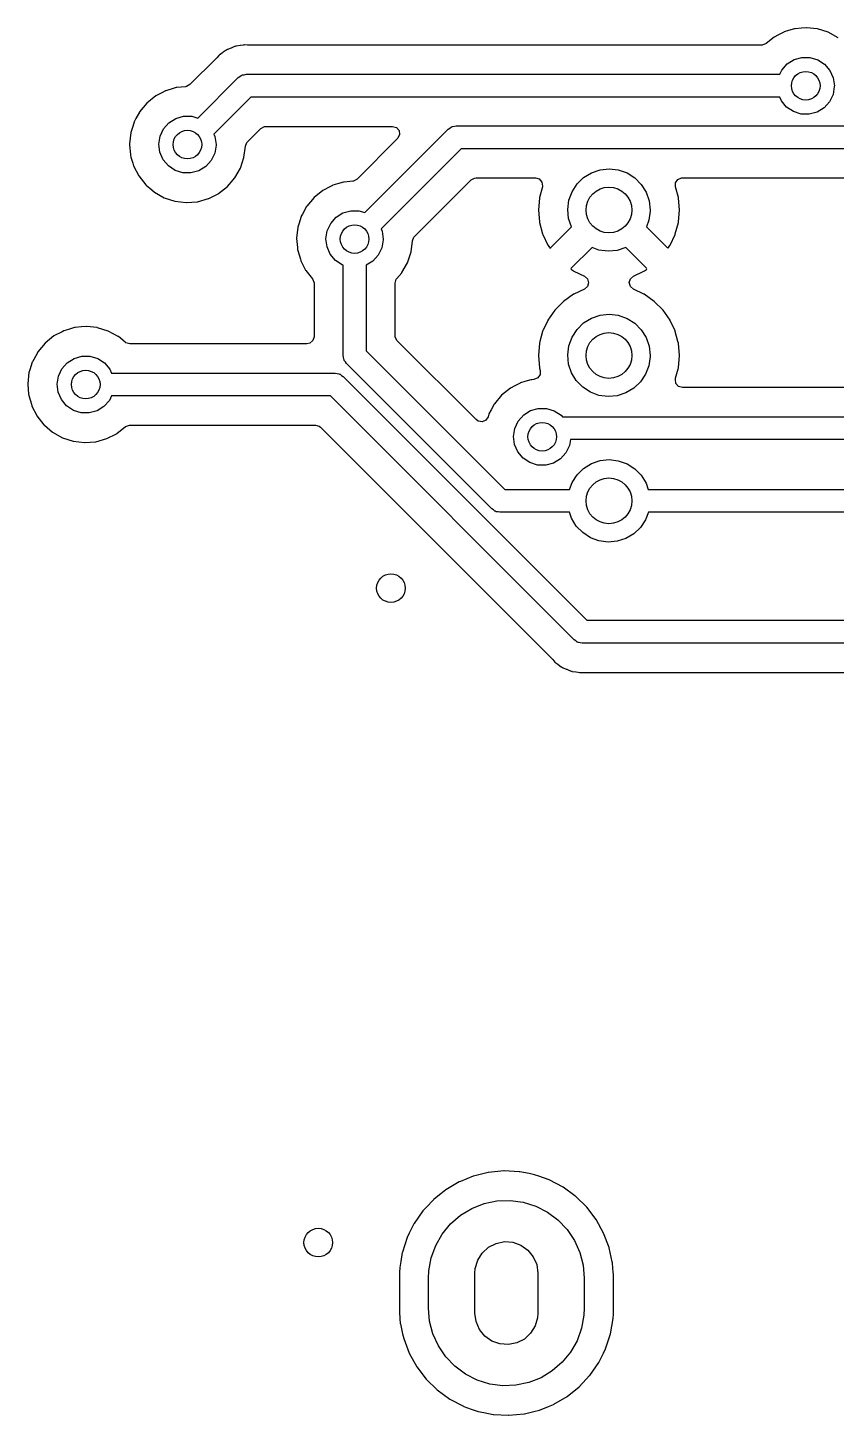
# Model space of a CAD drawing. Extents: x 41 to 172, y -238 to -26.
# Drawn here: x 93.47 to 107.61, y -86.07 to -61.84 of the extents above; entities that cross this region are included whole.
import ezdxf

# ---------------------------------------------------------------- set-up
doc = ezdxf.new("R2010")
doc.units = 0
doc.layers.add('BLACK', color=7, linetype='CONTINUOUS')

msp = doc.modelspace()

# ---------------------------------------------------------------- linework, layer by layer
at = {"layer": 'BLACK', "linetype": 'CONTINUOUS'}
for p, q in [((106.517, -62.0065), (106.378, -62.1182)), ((106.596, -61.9652), (106.517, -62.0065)), ((106.686, -61.9178), (106.596, -61.9652)), ((106.692, -61.9149), (106.686, -61.9178)), ((106.686, -61.9178), (106.686, -61.9178)), ((106.771, -61.8917), (106.692, -61.9149)), ((106.876, -61.8608), (106.771, -61.8917)), ((106.882, -61.8591), (106.876, -61.8608)), ((106.876, -61.8608), (106.876, -61.8608)), ((106.888, -61.8585), (106.882, -61.8591)), ((106.996, -61.8487), (106.888, -61.8585)), ((106.888, -61.8585), (106.888, -61.8585)), ((107.079, -61.8411), (106.996, -61.8487)), ((107.085, -61.8418), (107.079, -61.8411)), ((107.269, -61.8612), (107.085, -61.8418)), ((107.085, -61.8418), (107.085, -61.8418)), ((107.275, -61.8618), (107.269, -61.8612)), ((107.269, -61.8612), (107.269, -61.8612)), ((107.464, -61.9203), (107.275, -61.8618)), ((107.638, -62.0144), (107.464, -61.9203)), ((96.893, -62.268), (96.8785, -62.2791)), ((96.9232, -62.2448), (96.893, -62.268)), ((96.9292, -62.2402), (96.9232, -62.2448)), ((96.9232, -62.2448), (96.9232, -62.2448)), ((96.9362, -62.2371), (96.9292, -62.2402)), ((96.9384, -62.2358), (96.9362, -62.2371)), ((96.9532, -62.2276), (96.9384, -62.2358)), ((96.9556, -62.2263), (96.9532, -62.2276)), ((96.9618, -62.222), (96.9556, -62.2263)), ((96.969, -62.2193), (96.9618, -62.222)), ((97.0216, -62.1994), (96.969, -62.2193)), ((97.0277, -62.1969), (97.0216, -62.1994)), ((97.0793, -62.1743), (97.0277, -62.1969)), ((97.0862, -62.1713), (97.0793, -62.1743)), ((97.0793, -62.1743), (97.0793, -62.1743)), ((97.0937, -62.17), (97.0862, -62.1713)), ((97.0962, -62.1692), (97.0937, -62.17)), ((97.1126, -62.1647), (97.0962, -62.1692)), ((97.1151, -62.1641), (97.1126, -62.1647)), ((97.1223, -62.1614), (97.1151, -62.1641)), ((97.1857, -62.1537), (97.1223, -62.1614)), ((97.1922, -62.1528), (97.1857, -62.1537)), ((97.2422, -62.144), (97.1922, -62.1528)), ((97.2477, -62.1431), (97.2422, -62.144)), ((97.2551, -62.1418), (97.2477, -62.1431)), ((97.2477, -62.1431), (97.2477, -62.1431)), ((97.2627, -62.1423), (97.2551, -62.1418)), ((97.3128, -62.1457), (97.2627, -62.1423)), ((97.2627, -62.1423), (97.2627, -62.1423)), ((97.3214, -62.146), (97.3128, -62.1457)), ((106.299, -62.146), (97.3214, -62.146)), ((106.312, -62.1453), (106.299, -62.146)), ((106.378, -62.1182), (106.312, -62.1453)), ((96.7741, -62.3709), (96.3101, -62.835)), ((96.7791, -62.3657), (96.7741, -62.3709)), ((96.8155, -62.3248), (96.7791, -62.3657)), ((96.8205, -62.3191), (96.8155, -62.3248)), ((96.8155, -62.3248), (96.8155, -62.3248)), ((96.8268, -62.3148), (96.8205, -62.3191)), ((96.8732, -62.283), (96.8268, -62.3148)), ((96.8268, -62.3148), (96.8268, -62.3148)), ((96.8785, -62.2791), (96.8732, -62.283)), ((106.654, -62.58), (106.747, -62.4737)), ((106.747, -62.4737), (106.867, -62.3981)), ((106.867, -62.3981), (107.004, -62.3591)), ((107.004, -62.3591), (107.145, -62.36)), ((107.145, -62.36), (107.281, -62.4006)), ((107.281, -62.4006), (107.4, -62.4777)), ((107.4, -62.4777), (107.493, -62.5851)), ((96.446, -63.4182), (97.1513, -62.7128)), ((97.1513, -62.7128), (97.1796, -62.6951)), ((97.1796, -62.6951), (97.2058, -62.6743)), ((97.2058, -62.6743), (97.217, -62.6717)), ((97.217, -62.6717), (97.2267, -62.6656)), ((97.2267, -62.6656), (97.2599, -62.6619)), ((97.2599, -62.6619), (97.2925, -62.6545)), ((97.2925, -62.6545), (106.619, -62.6545)), ((106.619, -62.6545), (106.654, -62.58)), ((107.493, -62.5851), (107.551, -62.7142)), ((107.551, -62.7142), (107.572, -62.8545)), ((95.8049, -62.984), (95.7111, -63.033)), ((95.8809, -62.9443), (95.8049, -62.984)), ((95.8864, -62.9414), (95.8809, -62.9443)), ((95.8809, -62.9443), (95.8809, -62.9443)), ((96.0145, -62.9037), (95.8864, -62.9414)), ((96.0702, -62.8873), (96.0145, -62.9037)), ((96.0761, -62.8856), (96.0702, -62.8873)), ((96.0702, -62.8873), (96.0702, -62.8873)), ((96.0822, -62.885), (96.0761, -62.8856)), ((96.0823, -62.885), (96.0822, -62.885)), ((96.2324, -62.8713), (96.0823, -62.885)), ((96.2478, -62.869), (96.2324, -62.8713)), ((96.3101, -62.835), (96.2478, -62.869)), ((107.571, -62.8667), (107.548, -63.0065)), ((107.572, -62.8545), (107.571, -62.8667)), ((95.557, -63.157), (95.4298, -63.3085)), ((95.7111, -63.033), (95.557, -63.157)), ((97.3753, -63.0545), (96.7282, -63.7017)), ((106.619, -63.0545), (97.3753, -63.0545)), ((106.647, -63.1187), (106.619, -63.0545)), ((106.738, -63.2272), (106.647, -63.1187)), ((106.856, -63.3058), (106.738, -63.2272)), ((107.391, -63.2392), (107.27, -63.3134)), ((107.486, -63.1341), (107.391, -63.2392)), ((107.548, -63.0065), (107.486, -63.1341)), ((95.3346, -63.4818), (95.3327, -63.4877)), ((95.3637, -63.4288), (95.3346, -63.4818)), ((95.4269, -63.3139), (95.3637, -63.4288)), ((95.4298, -63.3085), (95.4269, -63.3139)), ((95.4269, -63.3139), (95.4269, -63.3139)), ((95.9419, -63.5002), (96.0618, -63.4246)), ((96.0618, -63.4246), (96.1981, -63.3856)), ((96.1981, -63.3856), (96.3399, -63.3865)), ((96.3399, -63.3865), (96.446, -63.4182)), ((106.992, -63.3481), (106.856, -63.3058)), ((107.133, -63.3507), (106.992, -63.3481)), ((107.27, -63.3134), (107.133, -63.3507)), ((95.2748, -63.6703), (95.2527, -63.8669)), ((95.2971, -63.5999), (95.2748, -63.6703)), ((95.3327, -63.4877), (95.2971, -63.5999)), ((95.3327, -63.4877), (95.3327, -63.4877)), ((95.7878, -63.7348), (95.8481, -63.6065)), ((95.8481, -63.6065), (95.9419, -63.5002)), ((96.7282, -63.7017), (96.7459, -63.7407)), ((97.315, -63.8339), (97.5491, -63.5999)), ((97.5491, -63.5999), (97.6114, -63.5659)), ((97.6114, -63.5659), (97.6382, -63.563)), ((97.6382, -63.563), (99.8498, -63.563)), ((99.367, -65.0692), (100.824, -63.6123)), ((99.8498, -63.563), (99.918, -63.583)), ((99.918, -63.583), (99.9645, -63.6367)), ((99.9746, -63.7069), (99.9451, -63.7715)), ((99.9645, -63.6367), (99.9746, -63.7069)), ((100.824, -63.6123), (100.852, -63.5946)), ((100.852, -63.5946), (100.878, -63.5738)), ((100.878, -63.5738), (100.889, -63.5712)), ((100.889, -63.5712), (100.899, -63.5651)), ((100.899, -63.5651), (100.932, -63.5614)), ((100.932, -63.5614), (100.965, -63.554)), ((100.965, -63.554), (114.3, -63.554)), ((95.2527, -63.8669), (95.2549, -63.8934)), ((95.2549, -63.8934), (95.2684, -64.0532)), ((95.766, -63.8749), (95.7878, -63.7348)), ((95.7844, -64.0155), (95.766, -63.8749)), ((96.7659, -63.8932), (96.7423, -64.033)), ((96.7459, -63.7407), (96.766, -63.881)), ((96.766, -63.881), (96.7659, -63.8932)), ((97.2542, -64.1055), (97.279, -63.9093)), ((97.279, -63.9093), (97.2802, -63.9095)), ((97.2802, -63.9095), (97.3031, -63.8477)), ((97.3031, -63.8477), (97.315, -63.8339)), ((99.9389, -63.7781), (99.2311, -64.486)), ((101.048, -63.954), (99.6492, -65.3527)), ((99.9451, -63.7715), (99.9389, -63.7781)), ((114.217, -63.954), (101.048, -63.954)), ((95.2684, -64.0532), (95.2693, -64.0639)), ((95.2693, -64.0639), (95.2794, -64.0994)), ((95.2794, -64.0994), (95.3106, -64.2081)), ((95.3106, -64.2081), (95.3238, -64.254)), ((95.8415, -64.1452), (95.7844, -64.0155)), ((95.9327, -64.2537), (95.8415, -64.1452)), ((96.6805, -64.1606), (96.5854, -64.2657)), ((96.7423, -64.033), (96.6805, -64.1606)), ((97.1918, -64.2932), (97.2542, -64.1055)), ((95.3238, -64.254), (95.4142, -64.43)), ((95.4142, -64.43), (95.537, -64.585)), ((96.0507, -64.3323), (95.9327, -64.2537)), ((96.1861, -64.3746), (96.0507, -64.3323)), ((96.3278, -64.3772), (96.1861, -64.3746)), ((96.4646, -64.3399), (96.3278, -64.3772)), ((96.5854, -64.2657), (96.4646, -64.3399)), ((97.0941, -64.4651), (97.1918, -64.2932)), ((103.074, -64.5689), (103.189, -64.4566)), ((103.189, -64.4566), (103.325, -64.3725)), ((103.325, -64.3725), (103.477, -64.3208)), ((103.477, -64.3208), (103.637, -64.304)), ((103.637, -64.304), (103.796, -64.323)), ((103.796, -64.323), (103.948, -64.3769)), ((103.948, -64.3769), (104.083, -64.4629)), ((95.537, -64.585), (95.5417, -64.5889)), ((95.5417, -64.5889), (95.5417, -64.5889)), ((95.5417, -64.5889), (95.6419, -64.6742)), ((95.6419, -64.6742), (95.6876, -64.7131)), ((96.809, -64.7366), (96.9648, -64.6149)), ((96.9648, -64.6149), (97.0645, -64.4994)), ((97.0645, -64.4994), (97.09, -64.4698)), ((97.09, -64.4698), (97.0941, -64.4651)), ((97.09, -64.4698), (97.09, -64.4698)), ((98.6321, -64.684), (98.478, -64.808)), ((98.7644, -64.6149), (98.6321, -64.684)), ((98.8019, -64.5953), (98.7644, -64.6149)), ((98.8074, -64.5924), (98.8019, -64.5953)), ((98.8019, -64.5953), (98.8019, -64.5953)), ((98.8861, -64.5692), (98.8074, -64.5924)), ((98.9912, -64.5383), (98.8861, -64.5692)), ((98.9971, -64.5366), (98.9912, -64.5383)), ((98.9912, -64.5383), (98.9912, -64.5383)), ((99.0032, -64.536), (98.9971, -64.5366)), ((99.0033, -64.536), (99.0032, -64.536)), ((99.1534, -64.5223), (99.0033, -64.536)), ((99.1688, -64.52), (99.1534, -64.5223)), ((99.2311, -64.486), (99.1688, -64.52)), ((100.236, -65.4849), (101.222, -64.4994)), ((101.222, -64.4994), (101.284, -64.4654)), ((101.284, -64.4654), (101.311, -64.4625)), ((101.311, -64.4625), (102.347, -64.4625)), ((102.347, -64.4625), (102.415, -64.4825)), ((102.415, -64.4825), (102.462, -64.5362)), ((102.469, -64.6211), (102.419, -64.8046)), ((102.462, -64.5362), (102.472, -64.6064)), ((102.472, -64.6064), (102.469, -64.6211)), ((102.987, -64.7039), (103.074, -64.5689)), ((104.083, -64.4629), (104.196, -64.5768)), ((104.196, -64.5768), (104.281, -64.7129)), ((104.795, -64.6211), (104.797, -64.5501)), ((104.845, -64.8046), (104.795, -64.6211)), ((104.797, -64.5501), (104.837, -64.4913)), ((104.837, -64.4913), (104.902, -64.4634)), ((104.902, -64.4634), (104.917, -64.4625)), ((104.917, -64.4625), (108.443, -64.4625)), ((95.6876, -64.7131), (95.8603, -64.8096)), ((95.8603, -64.8096), (96.0484, -64.8707)), ((96.0484, -64.8707), (96.2448, -64.8942)), ((96.2448, -64.8942), (96.2509, -64.8937)), ((96.2509, -64.8937), (96.4358, -64.8795)), ((96.2509, -64.8937), (96.2509, -64.8937)), ((96.4358, -64.8795), (96.442, -64.879)), ((96.4358, -64.8795), (96.4358, -64.8795)), ((96.442, -64.879), (96.6325, -64.8258)), ((96.6325, -64.8258), (96.638, -64.823)), ((96.638, -64.823), (96.8035, -64.7394)), ((96.638, -64.823), (96.638, -64.823)), ((96.8035, -64.7394), (96.809, -64.7366)), ((96.8035, -64.7394), (96.8035, -64.7394)), ((98.478, -64.808), (98.3508, -64.9595)), ((102.418, -64.8154), (102.4, -65.0185)), ((102.419, -64.8046), (102.418, -64.8154)), ((102.912, -65.0139), (102.932, -64.8547)), ((102.932, -64.8547), (102.987, -64.7039)), ((104.281, -64.7129), (104.334, -64.8645)), ((104.334, -64.8645), (104.352, -65.024)), ((104.846, -64.8154), (104.845, -64.8046)), ((104.864, -65.0185), (104.846, -64.8154)), ((98.2537, -65.1387), (98.2122, -65.2695)), ((98.2556, -65.1328), (98.2537, -65.1387)), ((98.2537, -65.1387), (98.2537, -65.1387)), ((98.2768, -65.0941), (98.2556, -65.1328)), ((98.3479, -64.9649), (98.2768, -65.0941)), ((98.3508, -64.9595), (98.3479, -64.9649)), ((98.3479, -64.9649), (98.3479, -64.9649)), ((98.7691, -65.2575), (98.8629, -65.1512)), ((98.8629, -65.1512), (98.9828, -65.0756)), ((98.9828, -65.0756), (99.1191, -65.0366)), ((99.1191, -65.0366), (99.2609, -65.0375)), ((99.2609, -65.0375), (99.367, -65.0692)), ((102.4, -65.0185), (102.4, -65.0295)), ((102.4, -65.0295), (102.418, -65.2326)), ((102.928, -65.1737), (102.912, -65.0139)), ((102.976, -65.3203), (102.928, -65.1737)), ((104.352, -65.0441), (104.329, -65.2031)), ((104.352, -65.024), (104.352, -65.0441)), ((104.846, -65.2326), (104.864, -65.0295)), ((104.864, -65.0295), (104.864, -65.0185)), ((98.1958, -65.3213), (98.1737, -65.5179)), ((98.2122, -65.2695), (98.1958, -65.3213)), ((98.687, -65.5259), (98.7088, -65.3858)), ((98.7088, -65.3858), (98.7691, -65.2575)), ((99.6492, -65.3527), (99.6669, -65.3917)), ((99.6669, -65.3917), (99.687, -65.532)), ((102.418, -65.2326), (102.419, -65.2434)), ((102.419, -65.2434), (102.472, -65.4403)), ((102.616, -65.6809), (102.976, -65.3203)), ((104.329, -65.2031), (104.286, -65.3184)), ((104.286, -65.3184), (104.649, -65.6816)), ((104.792, -65.4403), (104.845, -65.2434)), ((104.845, -65.2434), (104.846, -65.2326)), ((98.1737, -65.5179), (98.1742, -65.524)), ((98.1742, -65.524), (98.1873, -65.6796)), ((98.7054, -65.6665), (98.687, -65.5259)), ((98.7625, -65.7962), (98.7054, -65.6665)), ((99.6869, -65.5442), (99.6633, -65.684)), ((99.687, -65.532), (99.6869, -65.5442)), ((100.175, -65.7565), (100.2, -65.5603)), ((100.2, -65.5603), (100.201, -65.5605)), ((100.201, -65.5605), (100.224, -65.4987)), ((100.224, -65.4987), (100.236, -65.4849)), ((102.472, -65.4403), (102.476, -65.4506)), ((102.476, -65.4506), (102.562, -65.6354)), ((102.562, -65.6354), (102.568, -65.6448)), ((102.568, -65.6448), (102.592, -65.6796)), ((104.673, -65.6788), (104.696, -65.6448)), ((104.696, -65.6448), (104.702, -65.6354)), ((104.702, -65.6354), (104.788, -65.4506)), ((104.788, -65.4506), (104.792, -65.4403)), ((98.1873, -65.6796), (98.1903, -65.7149)), ((98.1903, -65.7149), (98.1953, -65.7324)), ((98.1953, -65.7324), (98.239, -65.885)), ((98.239, -65.885), (98.2448, -65.9051)), ((98.2448, -65.9051), (98.2476, -65.9105)), ((98.2476, -65.9105), (98.3317, -66.0741)), ((98.8537, -65.9047), (98.7625, -65.7962)), ((98.9717, -65.9833), (98.8537, -65.9047)), ((99.6015, -65.8116), (99.5064, -65.9167)), ((99.6633, -65.684), (99.6015, -65.8116)), ((100.113, -65.9442), (100.175, -65.7565)), ((102.592, -65.6796), (102.602, -65.688)), ((102.602, -65.688), (102.616, -65.6809)), ((103.337, -65.6778), (102.974, -66.0409)), ((103.458, -65.7226), (103.337, -65.6778)), ((103.617, -65.7438), (103.458, -65.7226)), ((103.777, -65.7293), (103.617, -65.7438)), ((103.929, -65.6799), (103.777, -65.7293)), ((104.289, -66.0401), (103.929, -65.6799)), ((104.649, -65.6816), (104.661, -65.6881)), ((104.661, -65.6881), (104.673, -65.6788)), ((98.3317, -66.0741), (98.3352, -66.081)), ((98.3352, -66.081), (98.4492, -66.2247)), ((98.987, -65.9881), (98.9717, -65.9833)), ((98.987, -67.564), (98.987, -65.9881)), ((99.5064, -65.9167), (99.387, -65.99)), ((99.387, -65.99), (99.387, -67.4812)), ((99.9261, -66.2192), (100.011, -66.1208)), ((100.011, -66.1208), (100.015, -66.1161)), ((100.011, -66.1208), (100.011, -66.1208)), ((100.015, -66.1161), (100.113, -65.9442)), ((102.974, -66.0409), (102.968, -66.0526)), ((102.968, -66.0526), (102.977, -66.0646)), ((102.977, -66.0646), (103.011, -66.0884)), ((103.011, -66.0884), (103.021, -66.0939)), ((103.021, -66.0939), (103.204, -66.1795)), ((104.06, -66.1795), (104.243, -66.0939)), ((104.243, -66.0939), (104.253, -66.0884)), ((104.253, -66.0884), (104.288, -66.0641)), ((104.288, -66.0641), (104.296, -66.0536)), ((104.296, -66.0536), (104.289, -66.0401)), ((98.4492, -66.2247), (98.4512, -66.2274)), ((98.4512, -66.2274), (98.4779, -66.2932)), ((98.4779, -66.2932), (98.4785, -66.3057)), ((98.4785, -66.3057), (98.4785, -67.2375)), ((99.8955, -66.3015), (99.9155, -66.2334)), ((99.8955, -67.2183), (99.8955, -66.3015)), ((99.9155, -66.2334), (99.9261, -66.2192)), ((103.204, -66.1795), (103.258, -66.2264)), ((103.257, -66.3627), (103.204, -66.4079)), ((103.277, -66.2947), (103.257, -66.3627)), ((103.258, -66.2264), (103.277, -66.2947)), ((103.987, -66.2927), (104.007, -66.2248)), ((104.006, -66.361), (103.987, -66.2927)), ((104.06, -66.4079), (104.006, -66.361)), ((104.007, -66.2248), (104.06, -66.1795)), ((102.839, -66.6193), (102.687, -66.7713)), ((103.015, -66.496), (102.839, -66.6193)), ((103.02, -66.4937), (103.015, -66.496)), ((103.204, -66.4079), (103.02, -66.4937)), ((103.02, -66.4937), (103.02, -66.4937)), ((104.244, -66.4937), (104.06, -66.4079)), ((104.249, -66.496), (104.244, -66.4937)), ((104.244, -66.4937), (104.244, -66.4937)), ((104.425, -66.6193), (104.249, -66.496)), ((104.577, -66.7713), (104.425, -66.6193)), ((102.687, -66.7713), (102.564, -66.9474)), ((103.325, -66.9125), (103.477, -66.8608)), ((103.477, -66.8608), (103.637, -66.844)), ((103.637, -66.844), (103.796, -66.863)), ((103.796, -66.863), (103.948, -66.9169)), ((104.7, -66.9474), (104.577, -66.7713)), ((94.1871, -67.1092), (94.1084, -67.1324)), ((94.2922, -67.0783), (94.1871, -67.1092)), ((94.2981, -67.0766), (94.2922, -67.0783)), ((94.2922, -67.0783), (94.2922, -67.0783)), ((94.3042, -67.076), (94.2981, -67.0766)), ((94.3043, -67.076), (94.3042, -67.076)), ((94.4126, -67.0662), (94.3043, -67.076)), ((94.4951, -67.0586), (94.4126, -67.0662)), ((94.5012, -67.0593), (94.4951, -67.0586)), ((94.6856, -67.0787), (94.5012, -67.0593)), ((94.5012, -67.0593), (94.5012, -67.0593)), ((94.6918, -67.0793), (94.6856, -67.0787)), ((94.6856, -67.0787), (94.6856, -67.0787)), ((94.8807, -67.1378), (94.6918, -67.0793)), ((102.562, -66.9524), (102.476, -67.136)), ((102.564, -66.9474), (102.562, -66.9524)), ((102.562, -66.9524), (102.562, -66.9524)), ((102.987, -67.2439), (103.074, -67.1089)), ((103.074, -67.1089), (103.189, -66.9966)), ((103.189, -66.9966), (103.325, -66.9125)), ((103.948, -66.9169), (104.083, -67.0029)), ((104.083, -67.0029), (104.196, -67.1168)), ((104.196, -67.1168), (104.281, -67.2529)), ((104.702, -66.9524), (104.7, -66.9474)), ((104.788, -67.136), (104.702, -66.9524)), ((104.702, -66.9524), (104.702, -66.9524)), ((93.779, -67.348), (93.6518, -67.4995)), ((93.9331, -67.224), (93.779, -67.348)), ((94.0755, -67.1496), (93.9331, -67.224)), ((94.1029, -67.1353), (94.0755, -67.1496)), ((94.1084, -67.1324), (94.1029, -67.1353)), ((94.1029, -67.1353), (94.1029, -67.1353)), ((95.0547, -67.2319), (94.8807, -67.1378)), ((95.0594, -67.2358), (95.0547, -67.2319)), ((95.1788, -67.3346), (95.0594, -67.2358)), ((95.0594, -67.2358), (95.0594, -67.2358)), ((95.191, -67.3435), (95.1788, -67.3346)), ((95.2592, -67.3635), (95.191, -67.3435)), ((98.3525, -67.3635), (95.2592, -67.3635)), ((98.4048, -67.3521), (98.3525, -67.3635)), ((98.4585, -67.3056), (98.4048, -67.3521)), ((98.4785, -67.2375), (98.4585, -67.3056)), ((99.8984, -67.2451), (99.8955, -67.2183)), ((99.9324, -67.3074), (99.8984, -67.2451)), ((101.31, -68.6848), (99.9324, -67.3074)), ((102.418, -67.3499), (102.399, -67.564)), ((102.425, -67.3229), (102.418, -67.3499)), ((102.472, -67.1475), (102.425, -67.3229)), ((102.473, -67.1422), (102.472, -67.1475)), ((102.472, -67.1475), (102.472, -67.1475)), ((102.476, -67.136), (102.473, -67.1422)), ((102.932, -67.3947), (102.987, -67.2439)), ((104.281, -67.2529), (104.334, -67.4045)), ((104.791, -67.1422), (104.788, -67.136)), ((104.792, -67.1475), (104.791, -67.1422)), ((104.839, -67.3229), (104.792, -67.1475)), ((104.792, -67.1475), (104.792, -67.1475)), ((104.846, -67.3499), (104.839, -67.3229)), ((104.865, -67.564), (104.846, -67.3499)), ((93.6489, -67.5049), (93.5789, -67.6322)), ((93.6518, -67.4995), (93.6489, -67.5049)), ((93.6489, -67.5049), (93.6489, -67.5049)), ((94.2838, -67.6156), (94.4201, -67.5766)), ((94.4201, -67.5766), (94.5619, -67.5775)), ((94.5619, -67.5775), (94.6977, -67.6181)), ((98.9944, -67.5966), (98.987, -67.564)), ((98.9981, -67.6298), (98.9944, -67.5966)), ((99.387, -67.4812), (101.81, -69.904)), ((102.399, -67.564), (102.418, -67.7781)), ((102.912, -67.5539), (102.932, -67.3947)), ((102.928, -67.7137), (102.912, -67.5539)), ((104.352, -67.5841), (104.329, -67.7431)), ((104.334, -67.4045), (104.352, -67.564)), ((104.352, -67.564), (104.352, -67.5841)), ((104.846, -67.7781), (104.865, -67.564)), ((93.5119, -67.8136), (93.4968, -67.8613)), ((93.5547, -67.6787), (93.5119, -67.8136)), ((93.5566, -67.6728), (93.5547, -67.6787)), ((93.5547, -67.6787), (93.5547, -67.6787)), ((93.5789, -67.6322), (93.5566, -67.6728)), ((94.0098, -67.9258), (94.0701, -67.7975)), ((94.0701, -67.7975), (94.1639, -67.6912)), ((94.1639, -67.6912), (94.2838, -67.6156)), ((94.6977, -67.6181), (94.8167, -67.6952)), ((94.8167, -67.6952), (94.9092, -67.8026)), ((94.9092, -67.8026), (94.9408, -67.872)), ((99.0042, -67.6395), (98.9981, -67.6298)), ((99.0068, -67.6507), (99.0042, -67.6395)), ((99.0276, -67.6769), (99.0068, -67.6507)), ((99.0453, -67.7052), (99.0276, -67.6769)), ((101.586, -70.2454), (99.0453, -67.7052)), ((102.418, -67.7781), (102.419, -67.7835)), ((102.419, -67.7835), (102.419, -67.7835)), ((102.419, -67.7835), (102.43, -67.8265)), ((102.43, -67.8265), (102.429, -67.8974)), ((102.978, -67.866), (102.928, -67.7137)), ((104.329, -67.7431), (104.272, -67.8931)), ((104.797, -67.9623), (104.84, -67.8005)), ((104.84, -67.8005), (104.845, -67.7835)), ((104.845, -67.7835), (104.846, -67.7781)), ((104.845, -67.7835), (104.845, -67.7835)), ((93.4968, -67.8613), (93.4747, -68.0579)), ((93.4747, -68.0579), (93.4752, -68.064)), ((93.4752, -68.064), (93.4903, -68.2432)), ((93.988, -68.0659), (94.0098, -67.9258)), ((94.0064, -68.2065), (93.988, -68.0659)), ((94.9408, -67.872), (98.8475, -67.872)), ((98.8475, -67.872), (98.8801, -67.8795)), ((98.8801, -67.8795), (98.9133, -67.8832)), ((98.9133, -67.8832), (98.923, -67.8894)), ((98.923, -67.8894), (98.9342, -67.8919)), ((98.9342, -67.8919), (98.9603, -67.9128)), ((98.9603, -67.9128), (98.9886, -67.9306)), ((98.9886, -67.9306), (103.248, -72.19)), ((102.081, -68.0473), (101.99, -68.0947)), ((102.086, -68.0444), (102.081, -68.0473)), ((102.081, -68.0473), (102.081, -68.0473)), ((102.165, -68.0212), (102.086, -68.0444)), ((102.27, -67.9903), (102.165, -68.0212)), ((102.276, -67.9886), (102.27, -67.9903)), ((102.27, -67.9903), (102.27, -67.9903)), ((102.282, -67.988), (102.276, -67.9886)), ((102.32, -67.9846), (102.282, -67.988)), ((102.282, -67.988), (102.282, -67.988)), ((102.389, -67.9562), (102.32, -67.9846)), ((102.429, -67.8974), (102.389, -67.9562)), ((103.062, -68.0033), (102.978, -67.866)), ((103.173, -68.1188), (103.062, -68.0033)), ((104.184, -68.0268), (104.067, -68.1375)), ((104.272, -67.8931), (104.184, -68.0268)), ((104.793, -67.9816), (104.796, -67.9669)), ((104.803, -68.0518), (104.793, -67.9816)), ((104.796, -67.9669), (104.797, -67.9623)), ((104.849, -68.1055), (104.803, -68.0518)), ((93.4903, -68.2432), (93.4913, -68.2549)), ((93.4913, -68.2549), (93.4941, -68.2647)), ((93.4941, -68.2647), (93.5377, -68.4169)), ((94.0635, -68.3362), (94.0064, -68.2065)), ((94.9411, -68.272), (94.9025, -68.3516)), ((98.7643, -68.272), (94.9411, -68.272)), ((103.024, -72.5314), (98.7643, -68.272)), ((101.757, -68.26), (101.63, -68.4115)), ((101.911, -68.136), (101.757, -68.26)), ((101.99, -68.0947), (101.911, -68.136)), ((103.307, -68.2067), (103.173, -68.1188)), ((103.458, -68.2626), (103.307, -68.2067)), ((103.617, -68.2838), (103.458, -68.2626)), ((103.777, -68.2693), (103.617, -68.2838)), ((103.929, -68.2197), (103.777, -68.2693)), ((104.067, -68.1375), (103.929, -68.2197)), ((104.918, -68.1255), (104.849, -68.1055)), ((108.442, -68.1255), (104.918, -68.1255)), ((93.5377, -68.4169), (93.5458, -68.445)), ((93.5458, -68.445), (93.5486, -68.4505)), ((93.5486, -68.4505), (93.6329, -68.6145)), ((94.1547, -68.4447), (94.0635, -68.3362)), ((94.2727, -68.5233), (94.1547, -68.4447)), ((94.4081, -68.5656), (94.2727, -68.5233)), ((94.5498, -68.5682), (94.4081, -68.5656)), ((94.6866, -68.5309), (94.5498, -68.5682)), ((94.8074, -68.4567), (94.6866, -68.5309)), ((94.9025, -68.3516), (94.8074, -68.4567)), ((101.574, -68.5127), (101.535, -68.5848)), ((101.627, -68.4169), (101.574, -68.5127)), ((101.63, -68.4115), (101.627, -68.4169)), ((101.627, -68.4169), (101.627, -68.4169)), ((102.142, -68.6032), (102.262, -68.5276)), ((102.262, -68.5276), (102.398, -68.4886)), ((102.398, -68.4886), (102.54, -68.4895)), ((102.54, -68.4895), (102.676, -68.5301)), ((102.676, -68.5301), (102.795, -68.6072)), ((93.6329, -68.6145), (93.6362, -68.621)), ((93.6362, -68.621), (93.759, -68.776)), ((93.759, -68.776), (93.7637, -68.7799)), ((93.7637, -68.7799), (93.7637, -68.7799)), ((93.7637, -68.7799), (93.7678, -68.7834)), ((93.7678, -68.7834), (93.9096, -68.9041)), ((95.031, -68.9276), (95.1851, -68.8072)), ((95.1851, -68.8072), (95.2511, -68.781)), ((95.2511, -68.781), (95.2627, -68.7805)), ((95.2627, -68.7805), (98.5015, -68.7805)), ((98.5015, -68.7805), (98.5696, -68.8005)), ((98.5696, -68.8005), (98.5906, -68.8174)), ((98.5906, -68.8174), (100.617, -70.8441)), ((101.344, -68.7092), (101.31, -68.6848)), ((101.414, -68.7208), (101.344, -68.7092)), ((101.479, -68.6927), (101.414, -68.7208)), ((101.519, -68.6338), (101.479, -68.6927)), ((101.533, -68.5907), (101.519, -68.6338)), ((101.535, -68.5848), (101.533, -68.5907)), ((101.533, -68.5907), (101.533, -68.5907)), ((101.988, -68.8378), (102.048, -68.7095)), ((102.048, -68.7095), (102.142, -68.6032)), ((102.795, -68.6072), (102.818, -68.634)), ((102.818, -68.634), (112.354, -68.634)), ((93.9096, -68.9041), (94.0823, -69.0006)), ((94.0823, -69.0006), (94.2704, -69.0617)), ((94.664, -69.07), (94.8545, -69.0168)), ((94.8545, -69.0168), (94.86, -69.014)), ((94.86, -69.014), (95.0255, -68.9304)), ((94.86, -69.014), (94.86, -69.014)), ((95.0255, -68.9304), (95.031, -68.9276)), ((95.0255, -68.9304), (95.0255, -68.9304)), ((101.966, -68.9779), (101.988, -68.8378)), ((101.984, -69.1185), (101.966, -68.9779)), ((102.959, -69.034), (102.942, -69.136)), ((112.271, -69.034), (102.959, -69.034)), ((94.2704, -69.0617), (94.4668, -69.0852)), ((94.4668, -69.0852), (94.4729, -69.0847)), ((94.4729, -69.0847), (94.6578, -69.0705)), ((94.4729, -69.0847), (94.4729, -69.0847)), ((94.6578, -69.0705), (94.664, -69.07)), ((94.6578, -69.0705), (94.6578, -69.0705)), ((102.042, -69.2482), (101.984, -69.1185)), ((102.133, -69.3567), (102.042, -69.2482)), ((102.881, -69.2636), (102.785, -69.3687)), ((102.942, -69.136), (102.881, -69.2636)), ((102.251, -69.4353), (102.133, -69.3567)), ((102.386, -69.4776), (102.251, -69.4353)), ((102.528, -69.4802), (102.386, -69.4776)), ((102.665, -69.4429), (102.528, -69.4802)), ((102.785, -69.3687), (102.665, -69.4429)), ((103.074, -69.6489), (103.189, -69.5366)), ((103.189, -69.5366), (103.325, -69.4525)), ((103.325, -69.4525), (103.477, -69.4008)), ((103.477, -69.4008), (103.637, -69.384)), ((103.637, -69.384), (103.796, -69.403)), ((103.796, -69.403), (103.948, -69.4569)), ((103.948, -69.4569), (104.083, -69.5429)), ((104.083, -69.5429), (104.196, -69.6568)), ((102.943, -69.904), (102.987, -69.7839)), ((102.987, -69.7839), (103.074, -69.6489)), ((104.196, -69.6568), (104.281, -69.7929)), ((101.81, -69.904), (102.943, -69.904)), ((104.281, -69.7929), (104.32, -69.904)), ((104.32, -69.904), (109.039, -69.904)), ((101.614, -70.2632), (101.586, -70.2454)), ((101.64, -70.2841), (101.614, -70.2632)), ((101.651, -70.2866), (101.64, -70.2841)), ((101.661, -70.2928), (101.651, -70.2866)), ((101.694, -70.2965), (101.661, -70.2928)), ((101.727, -70.304), (101.694, -70.2965)), ((102.944, -70.304), (101.727, -70.304)), ((102.978, -70.406), (102.944, -70.304)), ((103.062, -70.5433), (102.978, -70.406)), ((104.272, -70.4331), (104.184, -70.5668)), ((104.321, -70.304), (104.272, -70.4331)), ((109.04, -70.304), (104.321, -70.304)), ((103.173, -70.6588), (103.062, -70.5433)), ((103.307, -70.7467), (103.173, -70.6588)), ((103.458, -70.8026), (103.307, -70.7467)), ((104.067, -70.6775), (103.929, -70.7597)), ((104.184, -70.5668), (104.067, -70.6775)), ((100.617, -70.8441), (102.644, -72.8705)), ((103.617, -70.8238), (103.458, -70.8026)), ((103.777, -70.8093), (103.617, -70.8238)), ((103.929, -70.7597), (103.777, -70.8093)), ((103.248, -72.19), (108.883, -72.19)), ((103.052, -72.5492), (103.024, -72.5314)), ((103.078, -72.5701), (103.052, -72.5492)), ((103.089, -72.5726), (103.078, -72.5701)), ((103.099, -72.5788), (103.089, -72.5726)), ((103.132, -72.5825), (103.099, -72.5788)), ((103.165, -72.59), (103.132, -72.5825)), ((108.966, -72.59), (103.165, -72.59)), ((102.644, -72.8705), (102.65, -72.8768)), ((102.65, -72.8768), (102.688, -72.9204)), ((102.688, -72.9204), (102.74, -72.9571)), ((102.74, -72.9571), (102.745, -72.961)), ((102.745, -72.961), (102.795, -73.0005)), ((102.795, -73.0005), (102.802, -73.0036)), ((102.802, -73.0036), (102.805, -73.005)), ((102.805, -73.005), (102.819, -73.0134)), ((102.819, -73.0134), (102.822, -73.0146)), ((102.822, -73.0146), (102.828, -73.019)), ((102.828, -73.019), (102.835, -73.0217)), ((102.835, -73.0217), (102.835, -73.0218)), ((102.835, -73.0218), (102.887, -73.0422)), ((102.887, -73.0422), (102.894, -73.0448)), ((102.894, -73.0448), (102.952, -73.071)), ((102.952, -73.071), (102.959, -73.0724)), ((102.959, -73.0724), (102.962, -73.0732)), ((102.962, -73.0732), (102.978, -73.0779)), ((102.978, -73.0779), (102.981, -73.0785)), ((102.981, -73.0785), (102.988, -73.0813)), ((102.988, -73.0813), (102.995, -73.0823)), ((102.995, -73.0823), (103.051, -73.0896)), ((103.051, -73.0896), (103.058, -73.0907)), ((103.058, -73.0907), (103.096, -73.0978)), ((103.096, -73.0978), (103.12, -73.1023)), ((103.12, -73.1023), (103.128, -73.1019)), ((103.128, -73.1019), (103.183, -73.0987)), ((103.128, -73.1019), (103.128, -73.1019)), ((103.183, -73.0987), (103.19, -73.0985)), ((103.19, -73.0985), (108.937, -73.0985)), ((101.26, -81.8989), (101.037, -81.989)), ((101.264, -81.8972), (101.26, -81.8989)), ((101.26, -81.8989), (101.26, -81.8989)), ((101.405, -81.8627), (101.264, -81.8972)), ((101.523, -81.8338), (101.405, -81.8627)), ((101.528, -81.8327), (101.523, -81.8338)), ((101.523, -81.8338), (101.523, -81.8338)), ((101.797, -81.807), (101.528, -81.8327)), ((101.802, -81.8072), (101.797, -81.807)), ((102.064, -81.8202), (101.802, -81.8072)), ((101.802, -81.8072), (101.802, -81.8072)), ((102.068, -81.8205), (102.064, -81.8202)), ((102.064, -81.8202), (102.064, -81.8202)), ((102.073, -81.8213), (102.068, -81.8205)), ((102.236, -81.8536), (102.073, -81.8213)), ((102.073, -81.8213), (102.073, -81.8213)), ((102.334, -81.8729), (102.236, -81.8536)), ((102.408, -81.8989), (102.334, -81.8729)), ((102.586, -81.9617), (102.408, -81.8989)), ((100.779, -82.136), (100.692, -82.2056)), ((101.013, -81.999), (100.779, -82.136)), ((101.037, -81.989), (101.013, -81.999)), ((102.59, -81.9632), (102.586, -81.9617)), ((102.586, -81.9617), (102.586, -81.9617)), ((102.83, -82.0895), (102.59, -81.9632)), ((102.834, -82.0921), (102.83, -82.0895)), ((103.035, -82.2384), (102.834, -82.0921)), ((100.564, -82.3087), (100.439, -82.4422)), ((100.567, -82.3054), (100.564, -82.3087)), ((100.582, -82.2932), (100.567, -82.3054)), ((100.692, -82.2056), (100.582, -82.2932)), ((101.235, -82.4618), (101.449, -82.3774)), ((101.449, -82.3774), (101.674, -82.3301)), ((101.674, -82.3301), (101.904, -82.3215)), ((101.904, -82.3215), (102.132, -82.3517)), ((102.132, -82.3517), (102.352, -82.4199)), ((103.049, -82.249), (103.035, -82.2384)), ((103.243, -82.4386), (103.049, -82.249)), ((100.382, -82.5035), (100.227, -82.7263)), ((100.439, -82.4422), (100.382, -82.5035)), ((100.865, -82.7319), (101.039, -82.5811)), ((101.039, -82.5811), (101.235, -82.4618)), ((102.352, -82.4199), (102.557, -82.5241)), ((102.557, -82.5241), (102.741, -82.6614)), ((103.408, -82.6541), (103.243, -82.4386)), ((100.225, -82.7304), (100.143, -82.8955)), ((100.227, -82.7263), (100.225, -82.7304)), ((100.225, -82.7304), (100.225, -82.7304)), ((100.719, -82.9097), (100.865, -82.7319)), ((102.741, -82.6614), (102.9, -82.8278)), ((102.9, -82.8278), (103.028, -83.0186)), ((103.539, -82.8912), (103.408, -82.6541)), ((100.107, -82.9691), (100.022, -83.2268)), ((100.143, -82.8955), (100.107, -82.9691)), ((100.527, -83.3257), (100.605, -83.1095)), ((100.605, -83.1095), (100.719, -82.9097)), ((101.526, -83.1384), (101.659, -83.0706)), ((101.659, -83.0706), (101.805, -83.0411)), ((101.805, -83.0411), (101.954, -83.052)), ((101.954, -83.052), (102.095, -83.1026)), ((102.095, -83.1026), (102.217, -83.1891)), ((103.028, -83.0186), (103.123, -83.2283)), ((103.635, -83.1448), (103.539, -82.8912)), ((100.021, -83.2313), (99.9941, -83.3881)), ((100.022, -83.2268), (100.021, -83.2313)), ((100.021, -83.2313), (100.021, -83.2313)), ((100.486, -83.552), (100.527, -83.3257)), ((101.338, -83.3663), (101.416, -83.2394)), ((101.416, -83.2394), (101.526, -83.1384)), ((102.217, -83.1891), (102.31, -83.3051)), ((102.31, -83.3051), (102.37, -83.4421)), ((103.123, -83.2283), (103.181, -83.4509)), ((103.636, -83.1492), (103.635, -83.1448)), ((103.69, -83.3928), (103.636, -83.1492)), ((103.636, -83.1492), (103.636, -83.1492)), ((99.9758, -83.4939), (99.9715, -83.5796)), ((99.9715, -83.5796), (99.9715, -84.2689)), ((99.9941, -83.3881), (99.9758, -83.4939)), ((100.48, -83.68), (100.486, -83.552)), ((101.29, -83.59), (101.296, -83.5097)), ((101.29, -84.29), (101.29, -83.59)), ((101.296, -83.5097), (101.338, -83.3663)), ((102.37, -83.4421), (102.39, -83.59)), ((102.39, -83.59), (102.39, -84.29)), ((103.181, -83.4509), (103.2, -83.68)), ((103.694, -83.4095), (103.69, -83.3928)), ((103.694, -83.4141), (103.694, -83.4095)), ((103.706, -83.5827), (103.694, -83.4141)), ((103.709, -83.6111), (103.706, -83.5827)), ((100.48, -84.2), (100.48, -83.68)), ((103.2, -83.68), (103.2, -84.2)), ((103.709, -84.3004), (103.709, -83.6111)), ((99.9715, -84.2689), (99.9717, -84.2712)), ((99.9717, -84.2712), (99.9797, -84.3822)), ((99.9717, -84.2712), (99.9717, -84.2712)), ((100.499, -84.4291), (100.48, -84.2)), ((101.31, -84.4379), (101.29, -84.29)), ((102.39, -84.29), (102.384, -84.3703)), ((103.2, -84.2), (103.194, -84.328)), ((103.704, -84.3861), (103.709, -84.3004)), ((99.9797, -84.3822), (99.9861, -84.4705)), ((99.9861, -84.4705), (99.9871, -84.4749)), ((99.9871, -84.4749), (99.9871, -84.4749)), ((99.9871, -84.4749), (100.026, -84.6532)), ((100.557, -84.6517), (100.499, -84.4291)), ((101.37, -84.5749), (101.31, -84.4379)), ((102.342, -84.5137), (102.264, -84.6406)), ((102.384, -84.3703), (102.342, -84.5137)), ((103.153, -84.5543), (103.075, -84.7705)), ((103.194, -84.328), (103.153, -84.5543)), ((103.658, -84.6532), (103.704, -84.3861)), ((100.026, -84.6532), (100.045, -84.7352)), ((100.045, -84.7352), (100.141, -84.9888)), ((100.652, -84.8614), (100.557, -84.6517)), ((101.463, -84.6909), (101.37, -84.5749)), ((101.585, -84.7774), (101.463, -84.6909)), ((101.726, -84.828), (101.585, -84.7774)), ((102.021, -84.8094), (101.875, -84.8389)), ((102.154, -84.7416), (102.021, -84.8094)), ((102.264, -84.6406), (102.154, -84.7416)), ((103.075, -84.7705), (102.961, -84.9703)), ((103.573, -84.9109), (103.658, -84.6532)), ((100.141, -84.9888), (100.272, -85.2259)), ((100.78, -85.0522), (100.652, -84.8614)), ((100.939, -85.2186), (100.78, -85.0522)), ((101.875, -84.8389), (101.726, -84.828)), ((102.961, -84.9703), (102.815, -85.1481)), ((103.453, -85.1537), (103.535, -84.9888)), ((103.535, -84.9888), (103.571, -84.915)), ((103.571, -84.915), (103.573, -84.9109)), ((103.571, -84.915), (103.571, -84.915)), ((100.272, -85.2259), (100.437, -85.4414)), ((101.123, -85.3559), (100.939, -85.2186)), ((102.815, -85.1481), (102.641, -85.2989)), ((103.298, -85.3765), (103.453, -85.1537)), ((100.437, -85.4414), (100.631, -85.631)), ((101.328, -85.4601), (101.123, -85.3559)), ((101.548, -85.5283), (101.328, -85.4601)), ((101.776, -85.5585), (101.548, -85.5283)), ((102.231, -85.5026), (102.006, -85.5499)), ((102.445, -85.4182), (102.231, -85.5026)), ((102.641, -85.2989), (102.445, -85.4182)), ((103.113, -85.5746), (103.234, -85.4446)), ((103.234, -85.4446), (103.295, -85.3798)), ((103.295, -85.3798), (103.298, -85.3765)), ((103.295, -85.3798), (103.295, -85.3798)), ((100.631, -85.631), (100.85, -85.7905)), ((102.006, -85.5499), (101.776, -85.5585)), ((102.667, -85.881), (102.901, -85.744)), ((102.901, -85.744), (103.113, -85.5746)), ((100.85, -85.7905), (101.09, -85.9168)), ((101.09, -85.9168), (101.094, -85.9183)), ((101.094, -85.9183), (101.094, -85.9183)), ((101.094, -85.9183), (101.227, -85.9652)), ((101.227, -85.9652), (101.346, -86.0071)), ((101.346, -86.0071), (101.444, -86.0264)), ((102.157, -86.0462), (102.317, -86.0071)), ((102.317, -86.0071), (102.416, -85.9828)), ((102.416, -85.9828), (102.575, -85.9183)), ((102.575, -85.9183), (102.663, -85.8827)), ((102.663, -85.8827), (102.667, -85.881)), ((102.663, -85.8827), (102.663, -85.8827)), ((101.444, -86.0264), (101.607, -86.0587)), ((101.607, -86.0587), (101.607, -86.0587)), ((101.607, -86.0587), (101.612, -86.0595)), ((101.612, -86.0595), (101.616, -86.0598)), ((101.616, -86.0598), (101.616, -86.0598)), ((101.616, -86.0598), (101.878, -86.0728)), ((101.878, -86.0728), (101.878, -86.0728)), ((101.878, -86.0728), (101.883, -86.073)), ((101.883, -86.073), (102.152, -86.0473)), ((102.152, -86.0473), (102.157, -86.0462)), ((102.157, -86.0462), (102.157, -86.0462))]:
    msp.add_line(p, q, dxfattribs=at)
at = {"layer": 'BLACK'}
for centre, radius in [((107.072, -62.8545), 0.25), ((96.266, -63.881), 0.25), ((103.632, -65.024), 0.4), ((99.187, -65.532), 0.25), ((103.632, -67.564), 0.4), ((94.488, -68.072), 0.25), ((102.466, -68.984), 0.25), ((103.632, -70.104), 0.4), ((99.822, -71.628), 0.25), ((98.552, -83.058), 0.25)]:
    msp.add_circle(centre, radius, dxfattribs=at)

doc.saveas('drawing.dxf')
